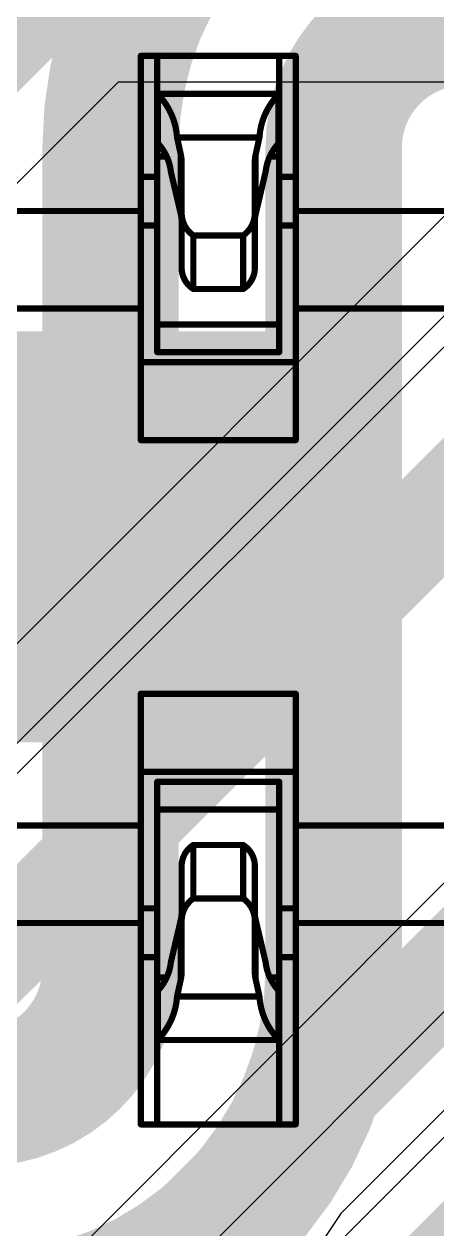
# Model space of a CAD drawing. Header units: inches. Extents: x -6 to 5433, y -4 to 5447.
# Drawn here: x 20.247 to 21.093, y 27.438 to 29.908 of the extents above; entities that cross this region are included whole.
import ezdxf

# ---------------------------------------------------------------- set-up
doc = ezdxf.new("R2010")
doc.units = ezdxf.units.IN
for name, color, linetype in [('Bottom Layer', 5, 'Continuous'), ('Ground', 16, 'Continuous'), ('Mechanical 4', 56, 'Continuous'), ('Top Layer', 1, 'Continuous'), ('Top Paste', 8, 'Continuous'), ('Top Solder', 216, 'Continuous')]:
    doc.layers.add(name, color=color, linetype=linetype)

# ---------------------------------------------------------------- blocks, each defined once
blk = doc.blocks.new('TL3340AF160QG_33')
at = {"layer": 'Top Solder'}
blk.add_line((0.7722, 1.9528), (-5441.5052, 5436.5959), dxfattribs=at)
blk = doc.blocks.new('WQFN_30_EP_2_5_4_5__43')
at = {"layer": 'Top Solder'}
for p in [(1.0303, -1.946), (-0.9382, -2.4882), (0.6841, -2.4976)]:
    blk.add_line(p, (-5421.1797, -5430.6074), dxfattribs=at)
blk = doc.blocks.new('QTH_030_01_L_D_A_K_TR_154')
at = {"layer": 'Top Layer'}
blk.add_hatch(color=1, dxfattribs=at).paths.add_polyline_path([(-5.525, 0.32), (-0.825, 0.32), (-0.825, -0.32), (-5.525, -0.32)])
at = {"layer": 'Top Paste'}
blk.add_hatch(color=8, dxfattribs=at).paths.add_polyline_path([(-5.525, 0.32), (-0.825, 0.32), (-0.825, -0.32), (-5.525, -0.32)])
at = {"layer": 'Top Solder'}
blk.add_hatch(color=216, dxfattribs=at).paths.add_polyline_path([(-5.6266, 0.4216), (-0.7234, 0.4216), (-0.7234, -0.4216), (-5.6266, -0.4216)])

msp = doc.modelspace()

# ---------------------------------------------------------------- linework, layer by layer
at = {"layer": 'Bottom Layer'}
for points in [[(20.4242, 29.6549, 0.2794, 0.2794, -1), (21.872, 29.6549, 0.2794, 0.2794, 0)], [(20.8814, 29.6549, 0.2794, 0.2794, -1), (21.4148, 29.6549, 0.2794, 0.2794, 0)], [(20.4242, 27.9725, 0.2794, 0.2794, 0), (20.4242, 29.6549, 0.2794, 0.2794, 0)], [(20.8814, 27.9725, 0.2794, 0.2794, 0), (20.8814, 29.6549, 0.2794, 0.2794, 0)], [(20.8814, 27.9725, 0.2794, 0.2794, -1), (19.4336, 27.9725, 0.2794, 0.2794, 0)], [(20.4242, 27.9725, 0.2794, 0.2794, -1), (19.8908, 27.9725, 0.2794, 0.2794, 0)]]:
    msp.add_lwpolyline(points, format="xyseb", dxfattribs=at)
for points in [[(20.3543, 29.6549, 0.1397, 0.1397, 1), (20.494, 29.6549, 0.1397, 0.1397, 1)], [(20.3543, 29.6549, 0.1397, 0.1397, 1), (20.494, 29.6549, 0.1397, 0.1397, 1)], [(20.8115, 29.6549, 0.1397, 0.1397, 1), (20.9512, 29.6549, 0.1397, 0.1397, 1)], [(20.8115, 29.6549, 0.1397, 0.1397, 1), (20.9512, 29.6549, 0.1397, 0.1397, 1)], [(20.3543, 27.9725, 0.1397, 0.1397, 1), (20.494, 27.9725, 0.1397, 0.1397, 1)], [(20.3543, 27.9725, 0.1397, 0.1397, 1), (20.494, 27.9725, 0.1397, 0.1397, 1)], [(20.8115, 27.9725, 0.1397, 0.1397, 1), (20.9512, 27.9725, 0.1397, 0.1397, 1)], [(20.8115, 27.9725, 0.1397, 0.1397, 1), (20.9512, 27.9725, 0.1397, 0.1397, 1)]]:
    msp.add_lwpolyline(points, format="xyseb", close=True, dxfattribs=at)
at = {"layer": 'Ground'}
for p, q in [((17.9618, 27.3113), (20.4402, 29.7898)), ((20.4402, 29.7898), (23.5773, 29.7898)), ((21.3483, 29.4872), (18.3208, 26.4598)), ((19.7937, 26.3117), (21.8689, 28.3869))]:
    msp.add_line(p, q, dxfattribs=at)
for points in [[(17.7546, 27.3971, 0.1524, 0.1524, 0), (20.3544, 29.9969, 0.1524, 0.1524, 0)], [(18.4856, 26.2949, 0.2032, 0.2032, 0), (21.5131, 29.3224, 0.2032, 0.2032, 0)], [(19.5606, 26.4082, 0.2032, 0.2032, 0), (21.7723, 28.6199, 0.2032, 0.2032, 0)]]:
    msp.add_lwpolyline(points, format="xyseb", dxfattribs=at)
at = {"layer": 'Mechanical 4'}
for points in [[(20.4862, 29.8429, 0.0127, 0.0127, 0), (20.8037, 29.8429, 0.0127, 0.0127, 0)], [(20.4862, 29.0549, 0.0127, 0.0127, 0), (20.4862, 29.8429, 0.0127, 0.0127, 0)], [(20.5199, 29.2355, 0.0127, 0.0127, 0), (20.5199, 29.8429, 0.0127, 0.0127, 0)], [(20.7699, 29.2355, 0.0127, 0.0127, 0), (20.7699, 29.8429, 0.0127, 0.0127, 0)], [(20.8037, 29.0549, 0.0127, 0.0127, 0), (20.8037, 29.8429, 0.0127, 0.0127, 0)], [(20.5199, 29.7649, 0.0127, 0.0127, 0), (20.7699, 29.7649, 0.0127, 0.0127, 0)], [(20.52, 29.7646, 0.0127, 0.0127, -0.032605), (20.5199, 29.7647, 0.0127, 0.0127, 0)], [(20.5201, 29.7645, 0.0127, 0.0127, -0.028288), (20.52, 29.7646, 0.0127, 0.0127, 0)], [(20.5202, 29.7645, 0.0127, 0.0127, -0.026751), (20.5201, 29.7645, 0.0127, 0.0127, 0)], [(20.5203, 29.7644, 0.0127, 0.0127, -0.021994), (20.5202, 29.7645, 0.0127, 0.0127, 0)], [(20.5205, 29.7643, 0.0127, 0.0127, -0.016687), (20.5203, 29.7644, 0.0127, 0.0127, 0)], [(20.5207, 29.7642, 0.0127, 0.0127, -0.009376), (20.5205, 29.7643, 0.0127, 0.0127, 0)], [(20.5209, 29.7641, 0.0127, 0.0127, -0.005205), (20.5207, 29.7642, 0.0127, 0.0127, 0)], [(20.5209, 29.7641, 0.0127, 0.0127, 0), (20.5212, 29.7639, 0.0127, 0.0127, 0)], [(20.5212, 29.7639, 0.0127, 0.0127, 0), (20.5214, 29.7638, 0.0127, 0.0127, 0)], [(20.5214, 29.6634, 0.0127, 0.0127, 0), (20.5214, 29.7638, 0.0127, 0.0127, 0)], [(20.5214, 29.7638, 0.0127, 0.0127, -0.179894), (20.5605, 29.6757, 0.0127, 0.0127, 0)], [(20.7293, 29.6757, 0.0127, 0.0127, -0.179894), (20.7684, 29.7638, 0.0127, 0.0127, 0)], [(20.7684, 29.7638, 0.0127, 0.0127, 0), (20.7689, 29.7641, 0.0127, 0.0127, 0)], [(20.7684, 29.6634, 0.0127, 0.0127, 0), (20.7684, 29.7638, 0.0127, 0.0127, 0)], [(20.7689, 29.7641, 0.0127, 0.0127, 0), (20.7691, 29.7642, 0.0127, 0.0127, 0)], [(20.7693, 29.7643, 0.0127, 0.0127, -0.00707), (20.7691, 29.7642, 0.0127, 0.0127, 0)], [(20.7695, 29.7644, 0.0127, 0.0127, -0.012209), (20.7693, 29.7643, 0.0127, 0.0127, 0)], [(20.7697, 29.7645, 0.0127, 0.0127, -0.02262), (20.7695, 29.7644, 0.0127, 0.0127, 0)], [(20.7698, 29.7645, 0.0127, 0.0127, -0.031881), (20.7697, 29.7645, 0.0127, 0.0127, 0)], [(20.7698, 29.7646, 0.0127, 0.0127, -0.037446), (20.7698, 29.7645, 0.0127, 0.0127, 0)], [(20.7699, 29.7647, 0.0127, 0.0127, -0.013234), (20.7699, 29.7647, 0.0127, 0.0127, 0)], [(20.7699, 29.7647, 0.0127, 0.0127, -0.032689), (20.7698, 29.7646, 0.0127, 0.0127, 0)], [(20.52, 29.6645, 0.0127, 0.0127, -0.028597), (20.5199, 29.6647, 0.0127, 0.0127, 0)], [(20.5202, 29.6643, 0.0127, 0.0127, -0.054321), (20.52, 29.6645, 0.0127, 0.0127, 0)], [(20.5203, 29.6642, 0.0127, 0.0127, -0.023386), (20.5202, 29.6643, 0.0127, 0.0127, 0)], [(20.5205, 29.6641, 0.0127, 0.0127, -0.018562), (20.5203, 29.6642, 0.0127, 0.0127, 0)], [(20.5207, 29.6639, 0.0127, 0.0127, -0.010737), (20.5205, 29.6641, 0.0127, 0.0127, 0)], [(20.5209, 29.6638, 0.0127, 0.0127, -0.006055), (20.5207, 29.6639, 0.0127, 0.0127, 0)], [(20.5209, 29.6638, 0.0127, 0.0127, 0), (20.5212, 29.6636, 0.0127, 0.0127, 0)], [(20.5212, 29.6636, 0.0127, 0.0127, 0), (20.5214, 29.6634, 0.0127, 0.0127, 0)], [(20.5214, 29.6634, 0.0127, 0.0127, -0.162591), (20.5479, 29.6049, 0.0127, 0.0127, 0)], [(20.5605, 29.6757, 0.0127, 0.0127, 0), (20.7293, 29.6757, 0.0127, 0.0127, 0)], [(20.5605, 29.6757, 0.0127, 0.0127, 0), (20.5684, 29.6396, 0.0127, 0.0127, 0)], [(20.7214, 29.6396, 0.0127, 0.0127, 0), (20.7293, 29.6757, 0.0127, 0.0127, 0)], [(20.7419, 29.6049, 0.0127, 0.0127, -0.162591), (20.7684, 29.6634, 0.0127, 0.0127, 0)], [(20.7684, 29.6634, 0.0127, 0.0127, 0), (20.7689, 29.6638, 0.0127, 0.0127, 0)], [(20.7691, 29.6639, 0.0127, 0.0127, -0.004821), (20.7689, 29.6638, 0.0127, 0.0127, 0)], [(20.7693, 29.664, 0.0127, 0.0127, -0.00812), (20.7691, 29.6639, 0.0127, 0.0127, 0)], [(20.7695, 29.6642, 0.0127, 0.0127, -0.013729), (20.7693, 29.664, 0.0127, 0.0127, 0)], [(20.7697, 29.6643, 0.0127, 0.0127, -0.024462), (20.7695, 29.6642, 0.0127, 0.0127, 0)], [(20.7698, 29.6644, 0.0127, 0.0127, -0.032319), (20.7697, 29.6643, 0.0127, 0.0127, 0)], [(20.7698, 29.6645, 0.0127, 0.0127, -0.035041), (20.7698, 29.6644, 0.0127, 0.0127, 0)], [(20.7699, 29.6647, 0.0127, 0.0127, -0.011022), (20.7699, 29.6646, 0.0127, 0.0127, 0)], [(20.7699, 29.6646, 0.0127, 0.0127, -0.028404), (20.7698, 29.6645, 0.0127, 0.0127, 0)], [(20.5684, 29.5177, 0.0127, 0.0127, 0), (20.5684, 29.6396, 0.0127, 0.0127, 0)], [(20.5684, 29.6396, 0.0127, 0.0127, -0.053658), (20.5699, 29.6255, 0.0127, 0.0127, 0)], [(20.7199, 29.6255, 0.0127, 0.0127, -0.053658), (20.7214, 29.6396, 0.0127, 0.0127, 0)], [(20.7214, 29.5177, 0.0127, 0.0127, 0), (20.7214, 29.6396, 0.0127, 0.0127, 0)], [(20.5199, 29.6366, 0.0127, 0.0127, 0), (20.5386, 29.6366, 0.0127, 0.0127, 0)], [(20.5699, 29.4062, 0.0127, 0.0127, 0), (20.5699, 29.6255, 0.0127, 0.0127, 0)], [(20.7199, 29.4062, 0.0127, 0.0127, 0), (20.7199, 29.6255, 0.0127, 0.0127, 0)], [(20.7512, 29.6366, 0.0127, 0.0127, 0), (20.7699, 29.6366, 0.0127, 0.0127, 0)], [(20.4862, 29.5949, 0.0127, 0.0127, 0), (20.5199, 29.5949, 0.0127, 0.0127, 0)], [(20.5479, 29.6049, 0.0127, 0.0127, 0), (20.5684, 29.5177, 0.0127, 0.0127, 0)], [(20.7214, 29.5177, 0.0127, 0.0127, 0), (20.7419, 29.6049, 0.0127, 0.0127, 0)], [(20.7699, 29.5949, 0.0127, 0.0127, 0), (20.8037, 29.5949, 0.0127, 0.0127, 0)], [(20.1687, 29.5249, 0.0127, 0.0127, 0), (20.4862, 29.5249, 0.0127, 0.0127, 0)], [(20.5684, 29.5177, 0.0127, 0.0127, -0.057864), (20.5699, 29.5046, 0.0127, 0.0127, 0)], [(20.5939, 29.4746, 0.0127, 0.0127, -0.23748), (20.5699, 29.5192, 0.0127, 0.0127, 0)], [(20.7199, 29.5192, 0.0127, 0.0127, -0.23748), (20.6959, 29.4746, 0.0127, 0.0127, 0)], [(20.7199, 29.5046, 0.0127, 0.0127, -0.057864), (20.7214, 29.5177, 0.0127, 0.0127, 0)], [(20.8037, 29.5249, 0.0127, 0.0127, 0), (21.1212, 29.5249, 0.0127, 0.0127, 0)], [(20.4862, 29.4949, 0.0127, 0.0127, 0), (20.5199, 29.4949, 0.0127, 0.0127, 0)], [(20.7699, 29.4949, 0.0127, 0.0127, 0), (20.8037, 29.4949, 0.0127, 0.0127, 0)], [(20.5939, 29.4746, 0.0127, 0.0127, 0), (20.6959, 29.4746, 0.0127, 0.0127, 0)], [(20.5939, 29.3649, 0.0127, 0.0127, 0), (20.5939, 29.4746, 0.0127, 0.0127, 0)], [(20.6959, 29.3649, 0.0127, 0.0127, 0), (20.6959, 29.4746, 0.0127, 0.0127, 0)], [(20.5939, 29.3649, 0.0127, 0.0127, -0.247377), (20.5699, 29.4062, 0.0127, 0.0127, 0)], [(20.7199, 29.4062, 0.0127, 0.0127, -0.247377), (20.6959, 29.3649, 0.0127, 0.0127, 0)], [(20.5939, 29.3649, 0.0127, 0.0127, 0), (20.6959, 29.3649, 0.0127, 0.0127, 0)], [(20.1687, 29.3249, 0.0127, 0.0127, 0), (20.4862, 29.3249, 0.0127, 0.0127, 0)], [(20.8037, 29.3249, 0.0127, 0.0127, 0), (21.1212, 29.3249, 0.0127, 0.0127, 0)], [(20.5199, 29.2922, 0.0127, 0.0127, 0), (20.7699, 29.2922, 0.0127, 0.0127, 0)], [(20.5199, 29.2355, 0.0127, 0.0127, 0), (20.7699, 29.2355, 0.0127, 0.0127, 0)], [(20.4862, 29.2149, 0.0127, 0.0127, 0), (20.8037, 29.2149, 0.0127, 0.0127, 0)], [(20.4862, 29.0549, 0.0127, 0.0127, 0), (20.8037, 29.0549, 0.0127, 0.0127, 0)], [(20.4862, 28.5349, 0.0127, 0.0127, 0), (20.8037, 28.5349, 0.0127, 0.0127, 0)], [(20.4862, 28.0649, 0.0127, 0.0127, 0), (20.4862, 28.5349, 0.0127, 0.0127, 0)], [(20.8037, 28.0649, 0.0127, 0.0127, 0), (20.8037, 28.5349, 0.0127, 0.0127, 0)], [(20.4862, 28.3749, 0.0127, 0.0127, 0), (20.8037, 28.3749, 0.0127, 0.0127, 0)], [(20.5199, 28.3544, 0.0127, 0.0127, 0), (20.7699, 28.3544, 0.0127, 0.0127, 0)], [(20.5199, 27.6519, 0.0127, 0.0127, 0), (20.5199, 28.3544, 0.0127, 0.0127, 0)], [(20.7699, 27.6519, 0.0127, 0.0127, 0), (20.7699, 28.3544, 0.0127, 0.0127, 0)], [(20.5199, 28.2977, 0.0127, 0.0127, 0), (20.7699, 28.2977, 0.0127, 0.0127, 0)], [(20.1687, 28.2649, 0.0127, 0.0127, 0), (20.4862, 28.2649, 0.0127, 0.0127, 0)], [(20.8037, 28.2649, 0.0127, 0.0127, 0), (21.1212, 28.2649, 0.0127, 0.0127, 0)], [(20.5699, 28.1837, 0.0127, 0.0127, -0.247377), (20.5939, 28.2249, 0.0127, 0.0127, 0)], [(20.5939, 28.2249, 0.0127, 0.0127, 0), (20.6959, 28.2249, 0.0127, 0.0127, 0)], [(20.5939, 28.1153, 0.0127, 0.0127, 0), (20.5939, 28.2249, 0.0127, 0.0127, 0)], [(20.6959, 28.1153, 0.0127, 0.0127, 0), (20.6959, 28.2249, 0.0127, 0.0127, 0)], [(20.6959, 28.2249, 0.0127, 0.0127, -0.247377), (20.7199, 28.1837, 0.0127, 0.0127, 0)], [(20.5699, 27.9643, 0.0127, 0.0127, 0), (20.5699, 28.1837, 0.0127, 0.0127, 0)], [(20.7199, 27.9643, 0.0127, 0.0127, 0), (20.7199, 28.1837, 0.0127, 0.0127, 0)], [(20.5699, 28.0707, 0.0127, 0.0127, -0.23748), (20.5939, 28.1153, 0.0127, 0.0127, 0)], [(20.5939, 28.1153, 0.0127, 0.0127, 0), (20.6959, 28.1153, 0.0127, 0.0127, 0)], [(20.6959, 28.1153, 0.0127, 0.0127, -0.23748), (20.7199, 28.0707, 0.0127, 0.0127, 0)], [(20.4862, 28.0949, 0.0127, 0.0127, 0), (20.5199, 28.0949, 0.0127, 0.0127, 0)], [(20.5699, 28.0853, 0.0127, 0.0127, -0.057864), (20.5684, 28.0722, 0.0127, 0.0127, 0)], [(20.7214, 28.0722, 0.0127, 0.0127, -0.057864), (20.7199, 28.0853, 0.0127, 0.0127, 0)], [(20.7699, 28.0949, 0.0127, 0.0127, 0), (20.8037, 28.0949, 0.0127, 0.0127, 0)], [(20.1687, 28.0649, 0.0127, 0.0127, 0), (20.4862, 28.0649, 0.0127, 0.0127, 0)], [(20.4862, 27.6519, 0.0127, 0.0127, 0), (20.4862, 28.0649, 0.0127, 0.0127, 0)], [(20.5479, 27.9849, 0.0127, 0.0127, 0), (20.5684, 28.0722, 0.0127, 0.0127, 0)], [(20.5684, 27.9503, 0.0127, 0.0127, 0), (20.5684, 28.0722, 0.0127, 0.0127, 0)], [(20.7214, 28.0722, 0.0127, 0.0127, 0), (20.7419, 27.9849, 0.0127, 0.0127, 0)], [(20.7214, 27.9503, 0.0127, 0.0127, 0), (20.7214, 28.0722, 0.0127, 0.0127, 0)], [(20.8037, 28.0649, 0.0127, 0.0127, 0), (21.1212, 28.0649, 0.0127, 0.0127, 0)], [(20.8037, 27.6519, 0.0127, 0.0127, 0), (20.8037, 28.0649, 0.0127, 0.0127, 0)], [(20.4862, 27.9949, 0.0127, 0.0127, 0), (20.5199, 27.9949, 0.0127, 0.0127, 0)], [(20.5479, 27.9849, 0.0127, 0.0127, -0.162591), (20.5214, 27.9265, 0.0127, 0.0127, 0)], [(20.7684, 27.9265, 0.0127, 0.0127, -0.162591), (20.7419, 27.9849, 0.0127, 0.0127, 0)], [(20.7699, 27.9949, 0.0127, 0.0127, 0), (20.8037, 27.9949, 0.0127, 0.0127, 0)], [(20.5699, 27.9643, 0.0127, 0.0127, -0.053658), (20.5684, 27.9503, 0.0127, 0.0127, 0)], [(20.7214, 27.9503, 0.0127, 0.0127, -0.053658), (20.7199, 27.9643, 0.0127, 0.0127, 0)], [(20.5199, 27.9533, 0.0127, 0.0127, 0), (20.5386, 27.9533, 0.0127, 0.0127, 0)], [(20.5605, 27.9142, 0.0127, 0.0127, 0), (20.5684, 27.9503, 0.0127, 0.0127, 0)], [(20.7214, 27.9503, 0.0127, 0.0127, 0), (20.7293, 27.9142, 0.0127, 0.0127, 0)], [(20.7512, 27.9533, 0.0127, 0.0127, 0), (20.7699, 27.9533, 0.0127, 0.0127, 0)], [(20.52, 27.9254, 0.0127, 0.0127, -0.035041), (20.5201, 27.9255, 0.0127, 0.0127, 0)], [(20.5199, 27.9253, 0.0127, 0.0127, -0.028404), (20.52, 27.9254, 0.0127, 0.0127, 0)], [(20.5199, 27.9252, 0.0127, 0.0127, -0.011022), (20.5199, 27.9253, 0.0127, 0.0127, 0)], [(20.5201, 27.9255, 0.0127, 0.0127, -0.032319), (20.5202, 27.9256, 0.0127, 0.0127, 0)], [(20.5202, 27.9256, 0.0127, 0.0127, -0.024462), (20.5203, 27.9257, 0.0127, 0.0127, 0)], [(20.5203, 27.9257, 0.0127, 0.0127, -0.013729), (20.5205, 27.9258, 0.0127, 0.0127, 0)], [(20.5205, 27.9258, 0.0127, 0.0127, -0.00812), (20.5207, 27.926, 0.0127, 0.0127, 0)], [(20.5207, 27.926, 0.0127, 0.0127, -0.004821), (20.5209, 27.9261, 0.0127, 0.0127, 0)], [(20.5209, 27.9261, 0.0127, 0.0127, 0), (20.5214, 27.9265, 0.0127, 0.0127, 0)], [(20.5214, 27.8261, 0.0127, 0.0127, 0), (20.5214, 27.9265, 0.0127, 0.0127, 0)], [(20.5605, 27.9142, 0.0127, 0.0127, -0.179894), (20.5214, 27.8261, 0.0127, 0.0127, 0)], [(20.5605, 27.9142, 0.0127, 0.0127, 0), (20.7293, 27.9142, 0.0127, 0.0127, 0)], [(20.7684, 27.8261, 0.0127, 0.0127, -0.179894), (20.7293, 27.9142, 0.0127, 0.0127, 0)], [(20.7684, 27.9265, 0.0127, 0.0127, 0), (20.7687, 27.9263, 0.0127, 0.0127, 0)], [(20.7684, 27.8261, 0.0127, 0.0127, 0), (20.7684, 27.9265, 0.0127, 0.0127, 0)], [(20.7687, 27.9263, 0.0127, 0.0127, 0), (20.7689, 27.9261, 0.0127, 0.0127, 0)], [(20.7689, 27.9261, 0.0127, 0.0127, -0.006055), (20.7691, 27.926, 0.0127, 0.0127, 0)], [(20.7692, 27.926, 0.0127, 0.0127, -0.010737), (20.7694, 27.9258, 0.0127, 0.0127, 0)], [(20.7694, 27.9258, 0.0127, 0.0127, -0.018562), (20.7695, 27.9257, 0.0127, 0.0127, 0)], [(20.7695, 27.9257, 0.0127, 0.0127, -0.023386), (20.7696, 27.9256, 0.0127, 0.0127, 0)], [(20.7696, 27.9256, 0.0127, 0.0127, -0.054321), (20.7698, 27.9254, 0.0127, 0.0127, 0)], [(20.7698, 27.9254, 0.0127, 0.0127, -0.028597), (20.7699, 27.9252, 0.0127, 0.0127, 0)], [(20.52, 27.8253, 0.0127, 0.0127, -0.037446), (20.5201, 27.8253, 0.0127, 0.0127, 0)], [(20.5199, 27.8252, 0.0127, 0.0127, -0.032689), (20.52, 27.8253, 0.0127, 0.0127, 0)], [(20.5199, 27.8251, 0.0127, 0.0127, -0.013234), (20.5199, 27.8252, 0.0127, 0.0127, 0)], [(20.5199, 27.8249, 0.0127, 0.0127, 0), (20.7699, 27.8249, 0.0127, 0.0127, 0)], [(20.5201, 27.8253, 0.0127, 0.0127, -0.031881), (20.5202, 27.8254, 0.0127, 0.0127, 0)], [(20.5201, 27.8254, 0.0127, 0.0127, -0.02262), (20.5203, 27.8255, 0.0127, 0.0127, 0)], [(20.5203, 27.8255, 0.0127, 0.0127, -0.012209), (20.5205, 27.8256, 0.0127, 0.0127, 0)], [(20.5205, 27.8256, 0.0127, 0.0127, -0.00707), (20.5207, 27.8257, 0.0127, 0.0127, 0)], [(20.5207, 27.8257, 0.0127, 0.0127, 0), (20.5209, 27.8258, 0.0127, 0.0127, 0)], [(20.5209, 27.8258, 0.0127, 0.0127, 0), (20.5214, 27.8261, 0.0127, 0.0127, 0)], [(20.7684, 27.8261, 0.0127, 0.0127, 0), (20.7687, 27.826, 0.0127, 0.0127, 0)], [(20.7687, 27.826, 0.0127, 0.0127, 0), (20.7689, 27.8258, 0.0127, 0.0127, 0)], [(20.7689, 27.8258, 0.0127, 0.0127, -0.005205), (20.7692, 27.8257, 0.0127, 0.0127, 0)], [(20.7691, 27.8257, 0.0127, 0.0127, -0.009376), (20.7694, 27.8256, 0.0127, 0.0127, 0)], [(20.7694, 27.8256, 0.0127, 0.0127, -0.016687), (20.7695, 27.8255, 0.0127, 0.0127, 0)], [(20.7695, 27.8255, 0.0127, 0.0127, -0.021994), (20.7696, 27.8254, 0.0127, 0.0127, 0)], [(20.7696, 27.8254, 0.0127, 0.0127, -0.026751), (20.7697, 27.8254, 0.0127, 0.0127, 0)], [(20.7697, 27.8254, 0.0127, 0.0127, -0.028288), (20.7698, 27.8253, 0.0127, 0.0127, 0)], [(20.7698, 27.8253, 0.0127, 0.0127, -0.032605), (20.7699, 27.8251, 0.0127, 0.0127, 0)], [(20.4862, 27.6519, 0.0127, 0.0127, 0), (20.8037, 27.6519, 0.0127, 0.0127, 0)]]:
    msp.add_lwpolyline(points, format="xyseb", dxfattribs=at)
for points in [[(20.483, 29.8429, 0.00635, 0.00635, 1), (20.4893, 29.8429, 0.00635, 0.00635, 1)], [(20.483, 29.8429, 0.00635, 0.00635, 1), (20.4893, 29.8429, 0.00635, 0.00635, 1)], [(20.5167, 29.8429, 0.00635, 0.00635, 1), (20.5231, 29.8429, 0.00635, 0.00635, 1)], [(20.7667, 29.8429, 0.00635, 0.00635, 1), (20.7731, 29.8429, 0.00635, 0.00635, 1)], [(20.8005, 29.8429, 0.00635, 0.00635, 1), (20.8068, 29.8429, 0.00635, 0.00635, 1)], [(20.8005, 29.8429, 0.00635, 0.00635, 1), (20.8068, 29.8429, 0.00635, 0.00635, 1)], [(20.5167, 29.7649, 0.00635, 0.00635, 1), (20.5231, 29.7649, 0.00635, 0.00635, 1)], [(20.5167, 29.7647, 0.00635, 0.00635, 1), (20.5231, 29.7647, 0.00635, 0.00635, 1)], [(20.5168, 29.7646, 0.00635, 0.00635, 1), (20.5232, 29.7646, 0.00635, 0.00635, 1)], [(20.5168, 29.7646, 0.00635, 0.00635, 1), (20.5232, 29.7646, 0.00635, 0.00635, 1)], [(20.5169, 29.7645, 0.00635, 0.00635, 1), (20.5232, 29.7645, 0.00635, 0.00635, 1)], [(20.5169, 29.7645, 0.00635, 0.00635, 1), (20.5232, 29.7645, 0.00635, 0.00635, 1)], [(20.517, 29.7645, 0.00635, 0.00635, 1), (20.5233, 29.7645, 0.00635, 0.00635, 1)], [(20.517, 29.7645, 0.00635, 0.00635, 1), (20.5233, 29.7645, 0.00635, 0.00635, 1)], [(20.5171, 29.7644, 0.00635, 0.00635, 1), (20.5235, 29.7644, 0.00635, 0.00635, 1)], [(20.5171, 29.7644, 0.00635, 0.00635, 1), (20.5235, 29.7644, 0.00635, 0.00635, 1)], [(20.5173, 29.7643, 0.00635, 0.00635, 1), (20.5236, 29.7643, 0.00635, 0.00635, 1)], [(20.5173, 29.7643, 0.00635, 0.00635, 1), (20.5236, 29.7643, 0.00635, 0.00635, 1)], [(20.5175, 29.7642, 0.00635, 0.00635, 1), (20.5238, 29.7642, 0.00635, 0.00635, 1)], [(20.5175, 29.7642, 0.00635, 0.00635, 1), (20.5238, 29.7642, 0.00635, 0.00635, 1)], [(20.5177, 29.7641, 0.00635, 0.00635, 1), (20.5241, 29.7641, 0.00635, 0.00635, 1)], [(20.5177, 29.7641, 0.00635, 0.00635, 1), (20.5241, 29.7641, 0.00635, 0.00635, 1)], [(20.518, 29.7639, 0.00635, 0.00635, 1), (20.5243, 29.7639, 0.00635, 0.00635, 1)], [(20.518, 29.7639, 0.00635, 0.00635, 1), (20.5243, 29.7639, 0.00635, 0.00635, 1)], [(20.5182, 29.7638, 0.00635, 0.00635, 1), (20.5246, 29.7638, 0.00635, 0.00635, 1)], [(20.5182, 29.7638, 0.00635, 0.00635, 1), (20.5246, 29.7638, 0.00635, 0.00635, 1)], [(20.5182, 29.7638, 0.00635, 0.00635, 1), (20.5246, 29.7638, 0.00635, 0.00635, 1)], [(20.7652, 29.7638, 0.00635, 0.00635, 1), (20.7716, 29.7638, 0.00635, 0.00635, 1)], [(20.7652, 29.7638, 0.00635, 0.00635, 1), (20.7716, 29.7638, 0.00635, 0.00635, 1)], [(20.7652, 29.7638, 0.00635, 0.00635, 1), (20.7716, 29.7638, 0.00635, 0.00635, 1)], [(20.7657, 29.7641, 0.00635, 0.00635, 1), (20.7721, 29.7641, 0.00635, 0.00635, 1)], [(20.7657, 29.7641, 0.00635, 0.00635, 1), (20.7721, 29.7641, 0.00635, 0.00635, 1)], [(20.766, 29.7642, 0.00635, 0.00635, 1), (20.7723, 29.7642, 0.00635, 0.00635, 1)], [(20.766, 29.7642, 0.00635, 0.00635, 1), (20.7723, 29.7642, 0.00635, 0.00635, 1)], [(20.7662, 29.7643, 0.00635, 0.00635, 1), (20.7725, 29.7643, 0.00635, 0.00635, 1)], [(20.7662, 29.7643, 0.00635, 0.00635, 1), (20.7725, 29.7643, 0.00635, 0.00635, 1)], [(20.7663, 29.7644, 0.00635, 0.00635, 1), (20.7727, 29.7644, 0.00635, 0.00635, 1)], [(20.7663, 29.7644, 0.00635, 0.00635, 1), (20.7727, 29.7644, 0.00635, 0.00635, 1)], [(20.7665, 29.7645, 0.00635, 0.00635, 1), (20.7728, 29.7645, 0.00635, 0.00635, 1)], [(20.7665, 29.7645, 0.00635, 0.00635, 1), (20.7728, 29.7645, 0.00635, 0.00635, 1)], [(20.7666, 29.7645, 0.00635, 0.00635, 1), (20.7729, 29.7645, 0.00635, 0.00635, 1)], [(20.7666, 29.7645, 0.00635, 0.00635, 1), (20.7729, 29.7645, 0.00635, 0.00635, 1)], [(20.7667, 29.7647, 0.00635, 0.00635, 1), (20.773, 29.7647, 0.00635, 0.00635, 1)], [(20.7667, 29.7647, 0.00635, 0.00635, 1), (20.773, 29.7647, 0.00635, 0.00635, 1)], [(20.7666, 29.7646, 0.00635, 0.00635, 1), (20.773, 29.7646, 0.00635, 0.00635, 1)], [(20.7666, 29.7646, 0.00635, 0.00635, 1), (20.773, 29.7646, 0.00635, 0.00635, 1)], [(20.7667, 29.7649, 0.00635, 0.00635, 1), (20.7731, 29.7649, 0.00635, 0.00635, 1)], [(20.7667, 29.7647, 0.00635, 0.00635, 1), (20.7731, 29.7647, 0.00635, 0.00635, 1)], [(20.5167, 29.6647, 0.00635, 0.00635, 1), (20.5231, 29.6647, 0.00635, 0.00635, 1)], [(20.5168, 29.6645, 0.00635, 0.00635, 1), (20.5232, 29.6645, 0.00635, 0.00635, 1)], [(20.5168, 29.6645, 0.00635, 0.00635, 1), (20.5232, 29.6645, 0.00635, 0.00635, 1)], [(20.517, 29.6643, 0.00635, 0.00635, 1), (20.5233, 29.6643, 0.00635, 0.00635, 1)], [(20.517, 29.6643, 0.00635, 0.00635, 1), (20.5233, 29.6643, 0.00635, 0.00635, 1)], [(20.5171, 29.6642, 0.00635, 0.00635, 1), (20.5235, 29.6642, 0.00635, 0.00635, 1)], [(20.5171, 29.6642, 0.00635, 0.00635, 1), (20.5235, 29.6642, 0.00635, 0.00635, 1)], [(20.5173, 29.6641, 0.00635, 0.00635, 1), (20.5236, 29.6641, 0.00635, 0.00635, 1)], [(20.5173, 29.6641, 0.00635, 0.00635, 1), (20.5236, 29.6641, 0.00635, 0.00635, 1)], [(20.5175, 29.6639, 0.00635, 0.00635, 1), (20.5238, 29.6639, 0.00635, 0.00635, 1)], [(20.5175, 29.6639, 0.00635, 0.00635, 1), (20.5238, 29.6639, 0.00635, 0.00635, 1)], [(20.5177, 29.6638, 0.00635, 0.00635, 1), (20.5241, 29.6638, 0.00635, 0.00635, 1)], [(20.5177, 29.6638, 0.00635, 0.00635, 1), (20.5241, 29.6638, 0.00635, 0.00635, 1)], [(20.518, 29.6636, 0.00635, 0.00635, 1), (20.5243, 29.6636, 0.00635, 0.00635, 1)], [(20.518, 29.6636, 0.00635, 0.00635, 1), (20.5243, 29.6636, 0.00635, 0.00635, 1)], [(20.5182, 29.6634, 0.00635, 0.00635, 1), (20.5246, 29.6634, 0.00635, 0.00635, 1)], [(20.5182, 29.6634, 0.00635, 0.00635, 1), (20.5246, 29.6634, 0.00635, 0.00635, 1)], [(20.5182, 29.6634, 0.00635, 0.00635, 1), (20.5246, 29.6634, 0.00635, 0.00635, 1)], [(20.5574, 29.6757, 0.00635, 0.00635, 1), (20.5637, 29.6757, 0.00635, 0.00635, 1)], [(20.5574, 29.6757, 0.00635, 0.00635, 1), (20.5637, 29.6757, 0.00635, 0.00635, 1)], [(20.5574, 29.6757, 0.00635, 0.00635, 1), (20.5637, 29.6757, 0.00635, 0.00635, 1)], [(20.7261, 29.6757, 0.00635, 0.00635, 1), (20.7325, 29.6757, 0.00635, 0.00635, 1)], [(20.7261, 29.6757, 0.00635, 0.00635, 1), (20.7325, 29.6757, 0.00635, 0.00635, 1)], [(20.7261, 29.6757, 0.00635, 0.00635, 1), (20.7325, 29.6757, 0.00635, 0.00635, 1)], [(20.7652, 29.6634, 0.00635, 0.00635, 1), (20.7716, 29.6634, 0.00635, 0.00635, 1)], [(20.7652, 29.6634, 0.00635, 0.00635, 1), (20.7716, 29.6634, 0.00635, 0.00635, 1)], [(20.7652, 29.6634, 0.00635, 0.00635, 1), (20.7716, 29.6634, 0.00635, 0.00635, 1)], [(20.7657, 29.6638, 0.00635, 0.00635, 1), (20.7721, 29.6638, 0.00635, 0.00635, 1)], [(20.7657, 29.6638, 0.00635, 0.00635, 1), (20.7721, 29.6638, 0.00635, 0.00635, 1)], [(20.766, 29.6639, 0.00635, 0.00635, 1), (20.7723, 29.6639, 0.00635, 0.00635, 1)], [(20.766, 29.6639, 0.00635, 0.00635, 1), (20.7723, 29.6639, 0.00635, 0.00635, 1)], [(20.7662, 29.664, 0.00635, 0.00635, 1), (20.7725, 29.664, 0.00635, 0.00635, 1)], [(20.7662, 29.664, 0.00635, 0.00635, 1), (20.7725, 29.664, 0.00635, 0.00635, 1)], [(20.7663, 29.6642, 0.00635, 0.00635, 1), (20.7727, 29.6642, 0.00635, 0.00635, 1)], [(20.7663, 29.6642, 0.00635, 0.00635, 1), (20.7727, 29.6642, 0.00635, 0.00635, 1)], [(20.7665, 29.6643, 0.00635, 0.00635, 1), (20.7728, 29.6643, 0.00635, 0.00635, 1)], [(20.7665, 29.6643, 0.00635, 0.00635, 1), (20.7728, 29.6643, 0.00635, 0.00635, 1)], [(20.7666, 29.6644, 0.00635, 0.00635, 1), (20.7729, 29.6644, 0.00635, 0.00635, 1)], [(20.7666, 29.6644, 0.00635, 0.00635, 1), (20.7729, 29.6644, 0.00635, 0.00635, 1)], [(20.7667, 29.6646, 0.00635, 0.00635, 1), (20.773, 29.6646, 0.00635, 0.00635, 1)], [(20.7667, 29.6646, 0.00635, 0.00635, 1), (20.773, 29.6646, 0.00635, 0.00635, 1)], [(20.7666, 29.6645, 0.00635, 0.00635, 1), (20.773, 29.6645, 0.00635, 0.00635, 1)], [(20.7666, 29.6645, 0.00635, 0.00635, 1), (20.773, 29.6645, 0.00635, 0.00635, 1)], [(20.7667, 29.6647, 0.00635, 0.00635, 1), (20.7731, 29.6647, 0.00635, 0.00635, 1)], [(20.5652, 29.6396, 0.00635, 0.00635, 1), (20.5716, 29.6396, 0.00635, 0.00635, 1)], [(20.5652, 29.6396, 0.00635, 0.00635, 1), (20.5716, 29.6396, 0.00635, 0.00635, 1)], [(20.5652, 29.6396, 0.00635, 0.00635, 1), (20.5716, 29.6396, 0.00635, 0.00635, 1)], [(20.7182, 29.6396, 0.00635, 0.00635, 1), (20.7246, 29.6396, 0.00635, 0.00635, 1)], [(20.7182, 29.6396, 0.00635, 0.00635, 1), (20.7246, 29.6396, 0.00635, 0.00635, 1)], [(20.7182, 29.6396, 0.00635, 0.00635, 1), (20.7246, 29.6396, 0.00635, 0.00635, 1)], [(20.5167, 29.6366, 0.00635, 0.00635, 1), (20.5231, 29.6366, 0.00635, 0.00635, 1)], [(20.5354, 29.6366, 0.00635, 0.00635, 1), (20.5417, 29.6366, 0.00635, 0.00635, 1)], [(20.5667, 29.6255, 0.00635, 0.00635, 1), (20.5731, 29.6255, 0.00635, 0.00635, 1)], [(20.5667, 29.6255, 0.00635, 0.00635, 1), (20.5731, 29.6255, 0.00635, 0.00635, 1)], [(20.7167, 29.6255, 0.00635, 0.00635, 1), (20.7231, 29.6255, 0.00635, 0.00635, 1)], [(20.7167, 29.6255, 0.00635, 0.00635, 1), (20.7231, 29.6255, 0.00635, 0.00635, 1)], [(20.7481, 29.6366, 0.00635, 0.00635, 1), (20.7544, 29.6366, 0.00635, 0.00635, 1)], [(20.7667, 29.6366, 0.00635, 0.00635, 1), (20.7731, 29.6366, 0.00635, 0.00635, 1)], [(20.483, 29.5949, 0.00635, 0.00635, 1), (20.4893, 29.5949, 0.00635, 0.00635, 1)], [(20.5167, 29.5949, 0.00635, 0.00635, 1), (20.5231, 29.5949, 0.00635, 0.00635, 1)], [(20.5447, 29.6049, 0.00635, 0.00635, 1), (20.551, 29.6049, 0.00635, 0.00635, 1)], [(20.5447, 29.6049, 0.00635, 0.00635, 1), (20.551, 29.6049, 0.00635, 0.00635, 1)], [(20.7388, 29.6049, 0.00635, 0.00635, 1), (20.7451, 29.6049, 0.00635, 0.00635, 1)], [(20.7388, 29.6049, 0.00635, 0.00635, 1), (20.7451, 29.6049, 0.00635, 0.00635, 1)], [(20.7667, 29.5949, 0.00635, 0.00635, 1), (20.7731, 29.5949, 0.00635, 0.00635, 1)], [(20.8005, 29.5949, 0.00635, 0.00635, 1), (20.8068, 29.5949, 0.00635, 0.00635, 1)], [(20.483, 29.5249, 0.00635, 0.00635, 1), (20.4893, 29.5249, 0.00635, 0.00635, 1)], [(20.5652, 29.5177, 0.00635, 0.00635, 1), (20.5716, 29.5177, 0.00635, 0.00635, 1)], [(20.5652, 29.5177, 0.00635, 0.00635, 1), (20.5716, 29.5177, 0.00635, 0.00635, 1)], [(20.5652, 29.5177, 0.00635, 0.00635, 1), (20.5716, 29.5177, 0.00635, 0.00635, 1)], [(20.5667, 29.5192, 0.00635, 0.00635, 1), (20.5731, 29.5192, 0.00635, 0.00635, 1)], [(20.7167, 29.5192, 0.00635, 0.00635, 1), (20.7231, 29.5192, 0.00635, 0.00635, 1)], [(20.7182, 29.5177, 0.00635, 0.00635, 1), (20.7246, 29.5177, 0.00635, 0.00635, 1)], [(20.7182, 29.5177, 0.00635, 0.00635, 1), (20.7246, 29.5177, 0.00635, 0.00635, 1)], [(20.7182, 29.5177, 0.00635, 0.00635, 1), (20.7246, 29.5177, 0.00635, 0.00635, 1)], [(20.8005, 29.5249, 0.00635, 0.00635, 1), (20.8068, 29.5249, 0.00635, 0.00635, 1)], [(20.483, 29.4949, 0.00635, 0.00635, 1), (20.4893, 29.4949, 0.00635, 0.00635, 1)], [(20.5167, 29.4949, 0.00635, 0.00635, 1), (20.5231, 29.4949, 0.00635, 0.00635, 1)], [(20.5667, 29.5046, 0.00635, 0.00635, 1), (20.5731, 29.5046, 0.00635, 0.00635, 1)], [(20.7167, 29.5046, 0.00635, 0.00635, 1), (20.7231, 29.5046, 0.00635, 0.00635, 1)], [(20.7667, 29.4949, 0.00635, 0.00635, 1), (20.7731, 29.4949, 0.00635, 0.00635, 1)], [(20.8005, 29.4949, 0.00635, 0.00635, 1), (20.8068, 29.4949, 0.00635, 0.00635, 1)], [(20.5907, 29.4746, 0.00635, 0.00635, 1), (20.5971, 29.4746, 0.00635, 0.00635, 1)], [(20.5907, 29.4746, 0.00635, 0.00635, 1), (20.5971, 29.4746, 0.00635, 0.00635, 1)], [(20.5907, 29.4746, 0.00635, 0.00635, 1), (20.5971, 29.4746, 0.00635, 0.00635, 1)], [(20.6927, 29.4746, 0.00635, 0.00635, 1), (20.6991, 29.4746, 0.00635, 0.00635, 1)], [(20.6927, 29.4746, 0.00635, 0.00635, 1), (20.6991, 29.4746, 0.00635, 0.00635, 1)], [(20.6927, 29.4746, 0.00635, 0.00635, 1), (20.6991, 29.4746, 0.00635, 0.00635, 1)], [(20.5667, 29.4062, 0.00635, 0.00635, 1), (20.5731, 29.4062, 0.00635, 0.00635, 1)], [(20.5667, 29.4062, 0.00635, 0.00635, 1), (20.5731, 29.4062, 0.00635, 0.00635, 1)], [(20.7167, 29.4062, 0.00635, 0.00635, 1), (20.7231, 29.4062, 0.00635, 0.00635, 1)], [(20.7167, 29.4062, 0.00635, 0.00635, 1), (20.7231, 29.4062, 0.00635, 0.00635, 1)], [(20.5907, 29.3649, 0.00635, 0.00635, 1), (20.5971, 29.3649, 0.00635, 0.00635, 1)], [(20.5907, 29.3649, 0.00635, 0.00635, 1), (20.5971, 29.3649, 0.00635, 0.00635, 1)], [(20.5907, 29.3649, 0.00635, 0.00635, 1), (20.5971, 29.3649, 0.00635, 0.00635, 1)], [(20.6927, 29.3649, 0.00635, 0.00635, 1), (20.6991, 29.3649, 0.00635, 0.00635, 1)], [(20.6927, 29.3649, 0.00635, 0.00635, 1), (20.6991, 29.3649, 0.00635, 0.00635, 1)], [(20.6927, 29.3649, 0.00635, 0.00635, 1), (20.6991, 29.3649, 0.00635, 0.00635, 1)], [(20.483, 29.3249, 0.00635, 0.00635, 1), (20.4893, 29.3249, 0.00635, 0.00635, 1)], [(20.8005, 29.3249, 0.00635, 0.00635, 1), (20.8068, 29.3249, 0.00635, 0.00635, 1)], [(20.5167, 29.2922, 0.00635, 0.00635, 1), (20.5231, 29.2922, 0.00635, 0.00635, 1)], [(20.7667, 29.2922, 0.00635, 0.00635, 1), (20.7731, 29.2922, 0.00635, 0.00635, 1)], [(20.5167, 29.2355, 0.00635, 0.00635, 1), (20.5231, 29.2355, 0.00635, 0.00635, 1)], [(20.5167, 29.2355, 0.00635, 0.00635, 1), (20.5231, 29.2355, 0.00635, 0.00635, 1)], [(20.7667, 29.2355, 0.00635, 0.00635, 1), (20.7731, 29.2355, 0.00635, 0.00635, 1)], [(20.7667, 29.2355, 0.00635, 0.00635, 1), (20.7731, 29.2355, 0.00635, 0.00635, 1)], [(20.483, 29.2149, 0.00635, 0.00635, 1), (20.4893, 29.2149, 0.00635, 0.00635, 1)], [(20.8005, 29.2149, 0.00635, 0.00635, 1), (20.8068, 29.2149, 0.00635, 0.00635, 1)], [(20.483, 29.0549, 0.00635, 0.00635, 1), (20.4893, 29.0549, 0.00635, 0.00635, 1)], [(20.483, 29.0549, 0.00635, 0.00635, 1), (20.4893, 29.0549, 0.00635, 0.00635, 1)], [(20.8005, 29.0549, 0.00635, 0.00635, 1), (20.8068, 29.0549, 0.00635, 0.00635, 1)], [(20.8005, 29.0549, 0.00635, 0.00635, 1), (20.8068, 29.0549, 0.00635, 0.00635, 1)], [(20.483, 28.5349, 0.00635, 0.00635, 1), (20.4893, 28.5349, 0.00635, 0.00635, 1)], [(20.483, 28.5349, 0.00635, 0.00635, 1), (20.4893, 28.5349, 0.00635, 0.00635, 1)], [(20.8005, 28.5349, 0.00635, 0.00635, 1), (20.8068, 28.5349, 0.00635, 0.00635, 1)], [(20.8005, 28.5349, 0.00635, 0.00635, 1), (20.8068, 28.5349, 0.00635, 0.00635, 1)], [(20.483, 28.3749, 0.00635, 0.00635, 1), (20.4893, 28.3749, 0.00635, 0.00635, 1)], [(20.5167, 28.3544, 0.00635, 0.00635, 1), (20.5231, 28.3544, 0.00635, 0.00635, 1)], [(20.5167, 28.3544, 0.00635, 0.00635, 1), (20.5231, 28.3544, 0.00635, 0.00635, 1)], [(20.7667, 28.3544, 0.00635, 0.00635, 1), (20.7731, 28.3544, 0.00635, 0.00635, 1)], [(20.7667, 28.3544, 0.00635, 0.00635, 1), (20.7731, 28.3544, 0.00635, 0.00635, 1)], [(20.8005, 28.3749, 0.00635, 0.00635, 1), (20.8068, 28.3749, 0.00635, 0.00635, 1)], [(20.5167, 28.2977, 0.00635, 0.00635, 1), (20.5231, 28.2977, 0.00635, 0.00635, 1)], [(20.7667, 28.2977, 0.00635, 0.00635, 1), (20.7731, 28.2977, 0.00635, 0.00635, 1)], [(20.483, 28.2649, 0.00635, 0.00635, 1), (20.4893, 28.2649, 0.00635, 0.00635, 1)], [(20.8005, 28.2649, 0.00635, 0.00635, 1), (20.8068, 28.2649, 0.00635, 0.00635, 1)], [(20.5907, 28.2249, 0.00635, 0.00635, 1), (20.5971, 28.2249, 0.00635, 0.00635, 1)], [(20.5907, 28.2249, 0.00635, 0.00635, 1), (20.5971, 28.2249, 0.00635, 0.00635, 1)], [(20.5907, 28.2249, 0.00635, 0.00635, 1), (20.5971, 28.2249, 0.00635, 0.00635, 1)], [(20.6927, 28.2249, 0.00635, 0.00635, 1), (20.6991, 28.2249, 0.00635, 0.00635, 1)], [(20.6927, 28.2249, 0.00635, 0.00635, 1), (20.6991, 28.2249, 0.00635, 0.00635, 1)], [(20.6927, 28.2249, 0.00635, 0.00635, 1), (20.6991, 28.2249, 0.00635, 0.00635, 1)], [(20.5667, 28.1837, 0.00635, 0.00635, 1), (20.5731, 28.1837, 0.00635, 0.00635, 1)], [(20.5667, 28.1837, 0.00635, 0.00635, 1), (20.5731, 28.1837, 0.00635, 0.00635, 1)], [(20.7167, 28.1837, 0.00635, 0.00635, 1), (20.7231, 28.1837, 0.00635, 0.00635, 1)], [(20.7167, 28.1837, 0.00635, 0.00635, 1), (20.7231, 28.1837, 0.00635, 0.00635, 1)], [(20.5907, 28.1153, 0.00635, 0.00635, 1), (20.5971, 28.1153, 0.00635, 0.00635, 1)], [(20.5907, 28.1153, 0.00635, 0.00635, 1), (20.5971, 28.1153, 0.00635, 0.00635, 1)], [(20.5907, 28.1153, 0.00635, 0.00635, 1), (20.5971, 28.1153, 0.00635, 0.00635, 1)], [(20.6927, 28.1153, 0.00635, 0.00635, 1), (20.6991, 28.1153, 0.00635, 0.00635, 1)], [(20.6927, 28.1153, 0.00635, 0.00635, 1), (20.6991, 28.1153, 0.00635, 0.00635, 1)], [(20.6927, 28.1153, 0.00635, 0.00635, 1), (20.6991, 28.1153, 0.00635, 0.00635, 1)], [(20.483, 28.0949, 0.00635, 0.00635, 1), (20.4893, 28.0949, 0.00635, 0.00635, 1)], [(20.5167, 28.0949, 0.00635, 0.00635, 1), (20.5231, 28.0949, 0.00635, 0.00635, 1)], [(20.5667, 28.0853, 0.00635, 0.00635, 1), (20.5731, 28.0853, 0.00635, 0.00635, 1)], [(20.7167, 28.0853, 0.00635, 0.00635, 1), (20.7231, 28.0853, 0.00635, 0.00635, 1)], [(20.7667, 28.0949, 0.00635, 0.00635, 1), (20.7731, 28.0949, 0.00635, 0.00635, 1)], [(20.8005, 28.0949, 0.00635, 0.00635, 1), (20.8068, 28.0949, 0.00635, 0.00635, 1)], [(20.483, 28.0649, 0.00635, 0.00635, 1), (20.4893, 28.0649, 0.00635, 0.00635, 1)], [(20.483, 28.0649, 0.00635, 0.00635, 1), (20.4893, 28.0649, 0.00635, 0.00635, 1)], [(20.483, 28.0649, 0.00635, 0.00635, 1), (20.4893, 28.0649, 0.00635, 0.00635, 1)], [(20.5652, 28.0722, 0.00635, 0.00635, 1), (20.5716, 28.0722, 0.00635, 0.00635, 1)], [(20.5652, 28.0722, 0.00635, 0.00635, 1), (20.5716, 28.0722, 0.00635, 0.00635, 1)], [(20.5652, 28.0722, 0.00635, 0.00635, 1), (20.5716, 28.0722, 0.00635, 0.00635, 1)], [(20.5667, 28.0707, 0.00635, 0.00635, 1), (20.5731, 28.0707, 0.00635, 0.00635, 1)], [(20.7167, 28.0707, 0.00635, 0.00635, 1), (20.7231, 28.0707, 0.00635, 0.00635, 1)], [(20.7182, 28.0722, 0.00635, 0.00635, 1), (20.7246, 28.0722, 0.00635, 0.00635, 1)], [(20.7182, 28.0722, 0.00635, 0.00635, 1), (20.7246, 28.0722, 0.00635, 0.00635, 1)], [(20.7182, 28.0722, 0.00635, 0.00635, 1), (20.7246, 28.0722, 0.00635, 0.00635, 1)], [(20.8005, 28.0649, 0.00635, 0.00635, 1), (20.8068, 28.0649, 0.00635, 0.00635, 1)], [(20.8005, 28.0649, 0.00635, 0.00635, 1), (20.8068, 28.0649, 0.00635, 0.00635, 1)], [(20.8005, 28.0649, 0.00635, 0.00635, 1), (20.8068, 28.0649, 0.00635, 0.00635, 1)], [(20.483, 27.9949, 0.00635, 0.00635, 1), (20.4893, 27.9949, 0.00635, 0.00635, 1)], [(20.5167, 27.9949, 0.00635, 0.00635, 1), (20.5231, 27.9949, 0.00635, 0.00635, 1)], [(20.5447, 27.9849, 0.00635, 0.00635, 1), (20.551, 27.9849, 0.00635, 0.00635, 1)], [(20.5447, 27.9849, 0.00635, 0.00635, 1), (20.551, 27.9849, 0.00635, 0.00635, 1)], [(20.7388, 27.9849, 0.00635, 0.00635, 1), (20.7451, 27.9849, 0.00635, 0.00635, 1)], [(20.7388, 27.9849, 0.00635, 0.00635, 1), (20.7451, 27.9849, 0.00635, 0.00635, 1)], [(20.7667, 27.9949, 0.00635, 0.00635, 1), (20.7731, 27.9949, 0.00635, 0.00635, 1)], [(20.8005, 27.9949, 0.00635, 0.00635, 1), (20.8068, 27.9949, 0.00635, 0.00635, 1)], [(20.5667, 27.9643, 0.00635, 0.00635, 1), (20.5731, 27.9643, 0.00635, 0.00635, 1)], [(20.5667, 27.9643, 0.00635, 0.00635, 1), (20.5731, 27.9643, 0.00635, 0.00635, 1)], [(20.7167, 27.9643, 0.00635, 0.00635, 1), (20.7231, 27.9643, 0.00635, 0.00635, 1)], [(20.7167, 27.9643, 0.00635, 0.00635, 1), (20.7231, 27.9643, 0.00635, 0.00635, 1)], [(20.5167, 27.9533, 0.00635, 0.00635, 1), (20.5231, 27.9533, 0.00635, 0.00635, 1)], [(20.5354, 27.9533, 0.00635, 0.00635, 1), (20.5417, 27.9533, 0.00635, 0.00635, 1)], [(20.5652, 27.9503, 0.00635, 0.00635, 1), (20.5716, 27.9503, 0.00635, 0.00635, 1)], [(20.5652, 27.9503, 0.00635, 0.00635, 1), (20.5716, 27.9503, 0.00635, 0.00635, 1)], [(20.5652, 27.9503, 0.00635, 0.00635, 1), (20.5716, 27.9503, 0.00635, 0.00635, 1)], [(20.7182, 27.9503, 0.00635, 0.00635, 1), (20.7246, 27.9503, 0.00635, 0.00635, 1)], [(20.7182, 27.9503, 0.00635, 0.00635, 1), (20.7246, 27.9503, 0.00635, 0.00635, 1)], [(20.7182, 27.9503, 0.00635, 0.00635, 1), (20.7246, 27.9503, 0.00635, 0.00635, 1)], [(20.7481, 27.9533, 0.00635, 0.00635, 1), (20.7544, 27.9533, 0.00635, 0.00635, 1)], [(20.7667, 27.9533, 0.00635, 0.00635, 1), (20.7731, 27.9533, 0.00635, 0.00635, 1)], [(20.5168, 27.9254, 0.00635, 0.00635, 1), (20.5232, 27.9254, 0.00635, 0.00635, 1)], [(20.5168, 27.9253, 0.00635, 0.00635, 1), (20.5231, 27.9253, 0.00635, 0.00635, 1)], [(20.5168, 27.9254, 0.00635, 0.00635, 1), (20.5232, 27.9254, 0.00635, 0.00635, 1)], [(20.5168, 27.9253, 0.00635, 0.00635, 1), (20.5231, 27.9253, 0.00635, 0.00635, 1)], [(20.5167, 27.9252, 0.00635, 0.00635, 1), (20.5231, 27.9252, 0.00635, 0.00635, 1)], [(20.5169, 27.9255, 0.00635, 0.00635, 1), (20.5232, 27.9255, 0.00635, 0.00635, 1)], [(20.5169, 27.9255, 0.00635, 0.00635, 1), (20.5232, 27.9255, 0.00635, 0.00635, 1)], [(20.517, 27.9256, 0.00635, 0.00635, 1), (20.5233, 27.9256, 0.00635, 0.00635, 1)], [(20.517, 27.9256, 0.00635, 0.00635, 1), (20.5233, 27.9256, 0.00635, 0.00635, 1)], [(20.5171, 27.9257, 0.00635, 0.00635, 1), (20.5235, 27.9257, 0.00635, 0.00635, 1)], [(20.5171, 27.9257, 0.00635, 0.00635, 1), (20.5235, 27.9257, 0.00635, 0.00635, 1)], [(20.5173, 27.9258, 0.00635, 0.00635, 1), (20.5236, 27.9258, 0.00635, 0.00635, 1)], [(20.5173, 27.9258, 0.00635, 0.00635, 1), (20.5236, 27.9258, 0.00635, 0.00635, 1)], [(20.5175, 27.926, 0.00635, 0.00635, 1), (20.5239, 27.926, 0.00635, 0.00635, 1)], [(20.5175, 27.926, 0.00635, 0.00635, 1), (20.5239, 27.926, 0.00635, 0.00635, 1)], [(20.5177, 27.9261, 0.00635, 0.00635, 1), (20.5241, 27.9261, 0.00635, 0.00635, 1)], [(20.5177, 27.9261, 0.00635, 0.00635, 1), (20.5241, 27.9261, 0.00635, 0.00635, 1)], [(20.5182, 27.9265, 0.00635, 0.00635, 1), (20.5246, 27.9265, 0.00635, 0.00635, 1)], [(20.5182, 27.9265, 0.00635, 0.00635, 1), (20.5246, 27.9265, 0.00635, 0.00635, 1)], [(20.5182, 27.9265, 0.00635, 0.00635, 1), (20.5246, 27.9265, 0.00635, 0.00635, 1)], [(20.5574, 27.9142, 0.00635, 0.00635, 1), (20.5637, 27.9142, 0.00635, 0.00635, 1)], [(20.5574, 27.9142, 0.00635, 0.00635, 1), (20.5637, 27.9142, 0.00635, 0.00635, 1)], [(20.5574, 27.9142, 0.00635, 0.00635, 1), (20.5637, 27.9142, 0.00635, 0.00635, 1)], [(20.7261, 27.9142, 0.00635, 0.00635, 1), (20.7325, 27.9142, 0.00635, 0.00635, 1)], [(20.7261, 27.9142, 0.00635, 0.00635, 1), (20.7325, 27.9142, 0.00635, 0.00635, 1)], [(20.7261, 27.9142, 0.00635, 0.00635, 1), (20.7325, 27.9142, 0.00635, 0.00635, 1)], [(20.7652, 27.9265, 0.00635, 0.00635, 1), (20.7716, 27.9265, 0.00635, 0.00635, 1)], [(20.7652, 27.9265, 0.00635, 0.00635, 1), (20.7716, 27.9265, 0.00635, 0.00635, 1)], [(20.7652, 27.9265, 0.00635, 0.00635, 1), (20.7716, 27.9265, 0.00635, 0.00635, 1)], [(20.7655, 27.9263, 0.00635, 0.00635, 1), (20.7718, 27.9263, 0.00635, 0.00635, 1)], [(20.7655, 27.9263, 0.00635, 0.00635, 1), (20.7718, 27.9263, 0.00635, 0.00635, 1)], [(20.7657, 27.9261, 0.00635, 0.00635, 1), (20.7721, 27.9261, 0.00635, 0.00635, 1)], [(20.7657, 27.9261, 0.00635, 0.00635, 1), (20.7721, 27.9261, 0.00635, 0.00635, 1)], [(20.766, 27.926, 0.00635, 0.00635, 1), (20.7723, 27.926, 0.00635, 0.00635, 1)], [(20.766, 27.926, 0.00635, 0.00635, 1), (20.7723, 27.926, 0.00635, 0.00635, 1)], [(20.7662, 27.9258, 0.00635, 0.00635, 1), (20.7725, 27.9258, 0.00635, 0.00635, 1)], [(20.7662, 27.9258, 0.00635, 0.00635, 1), (20.7725, 27.9258, 0.00635, 0.00635, 1)], [(20.7663, 27.9257, 0.00635, 0.00635, 1), (20.7727, 27.9257, 0.00635, 0.00635, 1)], [(20.7663, 27.9257, 0.00635, 0.00635, 1), (20.7727, 27.9257, 0.00635, 0.00635, 1)], [(20.7665, 27.9256, 0.00635, 0.00635, 1), (20.7728, 27.9256, 0.00635, 0.00635, 1)], [(20.7665, 27.9256, 0.00635, 0.00635, 1), (20.7728, 27.9256, 0.00635, 0.00635, 1)], [(20.7666, 27.9254, 0.00635, 0.00635, 1), (20.773, 27.9254, 0.00635, 0.00635, 1)], [(20.7666, 27.9254, 0.00635, 0.00635, 1), (20.773, 27.9254, 0.00635, 0.00635, 1)], [(20.7667, 27.9252, 0.00635, 0.00635, 1), (20.7731, 27.9252, 0.00635, 0.00635, 1)], [(20.5168, 27.8253, 0.00635, 0.00635, 1), (20.5232, 27.8253, 0.00635, 0.00635, 1)], [(20.5168, 27.8252, 0.00635, 0.00635, 1), (20.5231, 27.8252, 0.00635, 0.00635, 1)], [(20.5168, 27.8253, 0.00635, 0.00635, 1), (20.5232, 27.8253, 0.00635, 0.00635, 1)], [(20.5168, 27.8252, 0.00635, 0.00635, 1), (20.5231, 27.8252, 0.00635, 0.00635, 1)], [(20.5167, 27.8251, 0.00635, 0.00635, 1), (20.5231, 27.8251, 0.00635, 0.00635, 1)], [(20.5167, 27.8249, 0.00635, 0.00635, 1), (20.5231, 27.8249, 0.00635, 0.00635, 1)], [(20.5169, 27.8253, 0.00635, 0.00635, 1), (20.5232, 27.8253, 0.00635, 0.00635, 1)], [(20.5169, 27.8253, 0.00635, 0.00635, 1), (20.5232, 27.8253, 0.00635, 0.00635, 1)], [(20.517, 27.8254, 0.00635, 0.00635, 1), (20.5233, 27.8254, 0.00635, 0.00635, 1)], [(20.517, 27.8254, 0.00635, 0.00635, 1), (20.5233, 27.8254, 0.00635, 0.00635, 1)], [(20.5171, 27.8255, 0.00635, 0.00635, 1), (20.5235, 27.8255, 0.00635, 0.00635, 1)], [(20.5171, 27.8255, 0.00635, 0.00635, 1), (20.5235, 27.8255, 0.00635, 0.00635, 1)], [(20.5173, 27.8256, 0.00635, 0.00635, 1), (20.5236, 27.8256, 0.00635, 0.00635, 1)], [(20.5173, 27.8256, 0.00635, 0.00635, 1), (20.5236, 27.8256, 0.00635, 0.00635, 1)], [(20.5175, 27.8257, 0.00635, 0.00635, 1), (20.5239, 27.8257, 0.00635, 0.00635, 1)], [(20.5175, 27.8257, 0.00635, 0.00635, 1), (20.5239, 27.8257, 0.00635, 0.00635, 1)], [(20.5177, 27.8258, 0.00635, 0.00635, 1), (20.5241, 27.8258, 0.00635, 0.00635, 1)], [(20.5177, 27.8258, 0.00635, 0.00635, 1), (20.5241, 27.8258, 0.00635, 0.00635, 1)], [(20.5182, 27.8261, 0.00635, 0.00635, 1), (20.5246, 27.8261, 0.00635, 0.00635, 1)], [(20.5182, 27.8261, 0.00635, 0.00635, 1), (20.5246, 27.8261, 0.00635, 0.00635, 1)], [(20.5182, 27.8261, 0.00635, 0.00635, 1), (20.5246, 27.8261, 0.00635, 0.00635, 1)], [(20.7652, 27.8261, 0.00635, 0.00635, 1), (20.7716, 27.8261, 0.00635, 0.00635, 1)], [(20.7652, 27.8261, 0.00635, 0.00635, 1), (20.7716, 27.8261, 0.00635, 0.00635, 1)], [(20.7652, 27.8261, 0.00635, 0.00635, 1), (20.7716, 27.8261, 0.00635, 0.00635, 1)], [(20.7655, 27.826, 0.00635, 0.00635, 1), (20.7718, 27.826, 0.00635, 0.00635, 1)], [(20.7655, 27.826, 0.00635, 0.00635, 1), (20.7718, 27.826, 0.00635, 0.00635, 1)], [(20.7657, 27.8258, 0.00635, 0.00635, 1), (20.7721, 27.8258, 0.00635, 0.00635, 1)], [(20.7657, 27.8258, 0.00635, 0.00635, 1), (20.7721, 27.8258, 0.00635, 0.00635, 1)], [(20.766, 27.8257, 0.00635, 0.00635, 1), (20.7723, 27.8257, 0.00635, 0.00635, 1)], [(20.766, 27.8257, 0.00635, 0.00635, 1), (20.7723, 27.8257, 0.00635, 0.00635, 1)], [(20.7662, 27.8256, 0.00635, 0.00635, 1), (20.7725, 27.8256, 0.00635, 0.00635, 1)], [(20.7662, 27.8256, 0.00635, 0.00635, 1), (20.7725, 27.8256, 0.00635, 0.00635, 1)], [(20.7663, 27.8255, 0.00635, 0.00635, 1), (20.7727, 27.8255, 0.00635, 0.00635, 1)], [(20.7663, 27.8255, 0.00635, 0.00635, 1), (20.7727, 27.8255, 0.00635, 0.00635, 1)], [(20.7665, 27.8254, 0.00635, 0.00635, 1), (20.7728, 27.8254, 0.00635, 0.00635, 1)], [(20.7665, 27.8254, 0.00635, 0.00635, 1), (20.7728, 27.8254, 0.00635, 0.00635, 1)], [(20.7666, 27.8254, 0.00635, 0.00635, 1), (20.7729, 27.8254, 0.00635, 0.00635, 1)], [(20.7666, 27.8254, 0.00635, 0.00635, 1), (20.7729, 27.8254, 0.00635, 0.00635, 1)], [(20.7666, 27.8253, 0.00635, 0.00635, 1), (20.773, 27.8253, 0.00635, 0.00635, 1)], [(20.7666, 27.8253, 0.00635, 0.00635, 1), (20.773, 27.8253, 0.00635, 0.00635, 1)], [(20.7667, 27.8251, 0.00635, 0.00635, 1), (20.7731, 27.8251, 0.00635, 0.00635, 1)], [(20.7667, 27.8249, 0.00635, 0.00635, 1), (20.7731, 27.8249, 0.00635, 0.00635, 1)], [(20.483, 27.6519, 0.00635, 0.00635, 1), (20.4893, 27.6519, 0.00635, 0.00635, 1)], [(20.483, 27.6519, 0.00635, 0.00635, 1), (20.4893, 27.6519, 0.00635, 0.00635, 1)], [(20.5167, 27.6519, 0.00635, 0.00635, 1), (20.5231, 27.6519, 0.00635, 0.00635, 1)], [(20.7667, 27.6519, 0.00635, 0.00635, 1), (20.7731, 27.6519, 0.00635, 0.00635, 1)], [(20.8005, 27.6519, 0.00635, 0.00635, 1), (20.8068, 27.6519, 0.00635, 0.00635, 1)], [(20.8005, 27.6519, 0.00635, 0.00635, 1), (20.8068, 27.6519, 0.00635, 0.00635, 1)]]:
    msp.add_lwpolyline(points, format="xyseb", close=True, dxfattribs=at)
at = {"layer": 'Top Layer'}
for p, q in [((21.6563, 28.2298), (20.8958, 27.4693)), ((20.8958, 27.4693), (20.8453, 27.3936))]:
    msp.add_line(p, q, dxfattribs=at)
msp.add_lwpolyline([(21.0606, 27.3044, 0.2032, 0.2032, 0), (21.8211, 28.0649, 0.2032, 0.2032, 0)], format="xyseb", dxfattribs=at)

# ---------------------------------------------------------------- block references
for name, p, rotation in [('TL3340AF160QG_33', (-3.7438, 5.9879), 270), ('WQFN_30_EP_2_5_4_5__43', (11.6724, 16.8857), 180), ('QTH_030_01_L_D_A_K_TR_154', (15.3106, 28.8567), 180)]:
    msp.add_blockref(name, p, dxfattribs=dict(rotation=rotation))

doc.saveas('drawing.dxf')
